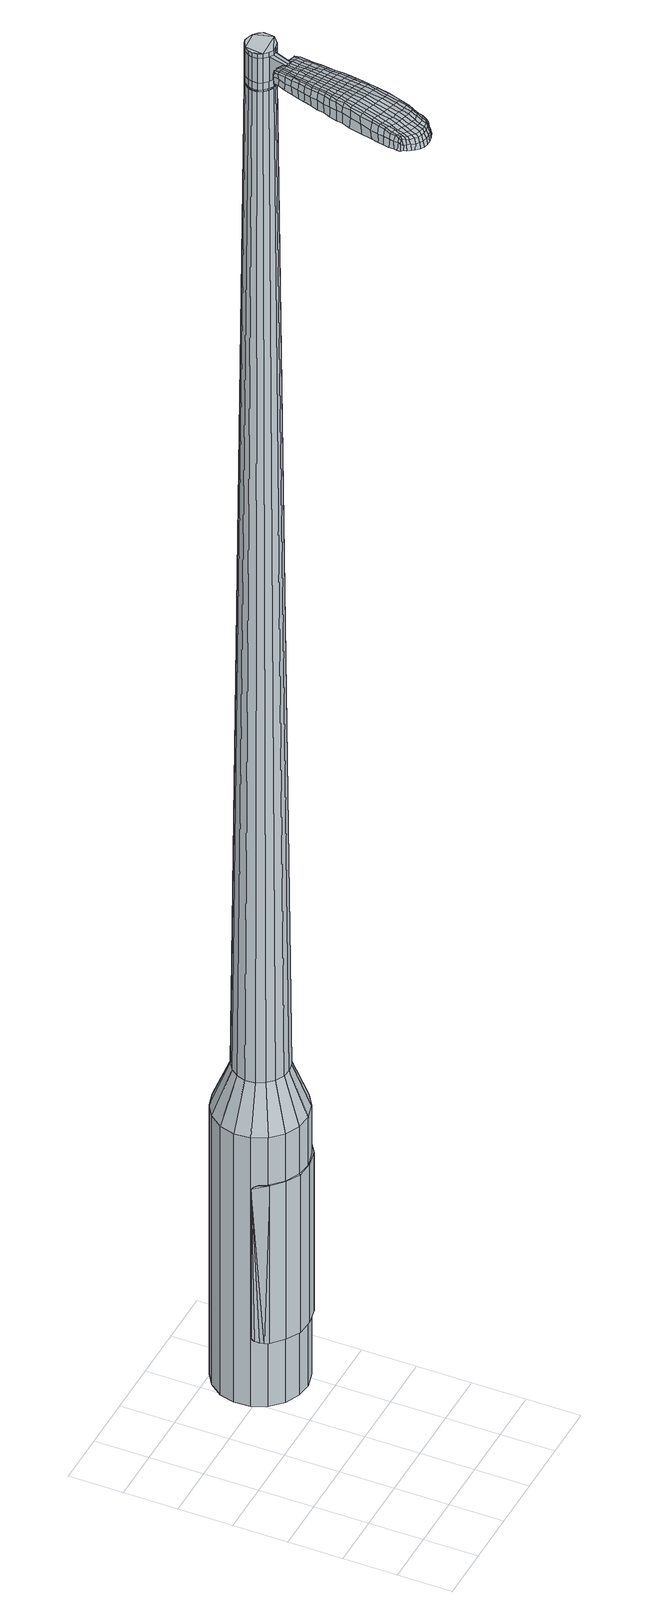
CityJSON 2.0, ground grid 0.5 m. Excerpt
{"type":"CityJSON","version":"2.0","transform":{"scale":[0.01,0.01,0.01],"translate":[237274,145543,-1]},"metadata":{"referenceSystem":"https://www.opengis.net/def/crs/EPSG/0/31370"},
"CityObjects":{
"object1":{"type":"GenericCityObject","attributes":{"cluster":586,"mean_distance_to_centroid":0.291,"new_centroid_x":237275.36,"new_centroid_y":145545.14,"mean_distance_to_camera":16.16,"H1":14.48,"H2":14.77,"Z_final":116.4,"cluster2":-1,"proj_x":237265.31,"proj_y":145542.29,"id_line":14352,"bearing_l":344.12,"distance":10.45,"orientation":"right","G_obj":254.12},"geometry":[{"type":"MultiSurface","lod":"2","boundaries":[[[0,1,2,3]],[[1,4,5,2]],[[4,6,7,5]],[[6,8,9,7]],[[8,10,11,9]],[[10,12,13,11]],[[12,14,15,13]],[[14,16,17,15]],[[16,18,19,17]],[[18,20,21,19]],[[20,22,23,21]],[[22,24,25,23]],[[24,26,27,25]],[[26,28,29,27]],[[28,30,31,29]],[[30,32,33,31]],[[32,34,35,33]],[[34,0,3,35]],[[36,37,38,39]],[[38,40,41,42]],[[41,43,42]],[[42,44,45,46]],[[45,47,46]],[[46,48,49,50]],[[49,51,50]],[[42,46,50,38]],[[50,52,39,38]],[[53,36,39]],[[2,5,7,35]],[[7,9,11,15]],[[11,13,15]],[[15,17,19,23]],[[19,21,23]],[[23,25,27,31]],[[27,29,31]],[[15,23,31,7]],[[31,33,35,7]],[[3,2,35]],[[1,0,54,55]],[[0,34,56,54]],[[34,32,57,56]],[[32,30,58,57]],[[30,28,59,58]],[[28,26,60,59]],[[26,24,61,60]],[[24,22,62,61]],[[22,20,63,62]],[[20,18,64,63]],[[18,16,65,64]],[[16,14,66,65]],[[14,12,67,66]],[[12,10,68,67]],[[10,8,69,68]],[[8,6,70,69]],[[6,4,71,70]],[[4,1,55,71]],[[55,54,72,73]],[[54,56,74,72]],[[56,57,75,74]],[[57,58,76,75]],[[58,59,77,76]],[[59,60,78,77]],[[60,61,79,78]],[[61,62,80,79]],[[62,63,81,80]],[[63,64,82,81]],[[64,65,83,82]],[[65,66,84,83]],[[66,67,85,84]],[[67,68,86,85]],[[68,69,87,86]],[[69,70,88,87]],[[70,71,89,88]],[[71,55,73,89]],[[90,91,92,93]],[[94,95,91,90]],[[96,97,95,94]],[[98,99,97,96]],[[100,101,99,98]],[[102,103,101,100]],[[104,105,103,102]],[[106,107,105,104]],[[81,108,107,106]],[[82,109,108,81]],[[110,111,109,82]],[[112,113,111,110]],[[85,114,113,112]],[[115,116,114,85]],[[117,118,116,115]],[[119,120,118,117]],[[121,122,120,119]],[[93,92,122,121]],[[123,124,125,126]],[[127,123,126,128]],[[129,127,128,130]],[[131,129,130,132]],[[133,131,132,134]],[[135,133,134,136]],[[137,135,136,138]],[[139,137,138,140]],[[141,139,140,142]],[[143,141,142,144]],[[145,143,144,146]],[[147,145,146,148]],[[149,147,148,150]],[[151,149,150,152]],[[153,151,152,154]],[[155,153,154,156]],[[73,72,90,93]],[[72,74,94,90]],[[74,75,96,94]],[[75,76,98,96]],[[76,77,100,98]],[[77,78,102,100]],[[78,79,104,102]],[[79,80,106,104]],[[80,81,106]],[[83,110,82]],[[83,84,112,110]],[[84,85,112]],[[86,115,85]],[[86,87,117,115]],[[87,88,119,117]],[[88,89,121,119]],[[89,73,93,121]],[[157,158,92,91]],[[158,159,122,92]],[[159,160,120,122]],[[160,161,118,120]],[[161,162,116,118]],[[162,114,116]],[[163,113,114]],[[163,164,111,113]],[[164,109,111]],[[165,107,108]],[[165,166,105,107]],[[166,167,103,105]],[[167,168,101,103]],[[168,169,99,101]],[[169,170,97,99]],[[170,171,95,97]],[[171,157,91,95]],[[39,52,155,172]],[[158,157,173,156]],[[53,39,172,124]],[[157,171,125,173]],[[36,53,124,123]],[[171,170,126,125]],[[37,36,123,127]],[[170,169,128,126]],[[38,37,127,129]],[[169,168,130,128]],[[40,38,129,131]],[[168,167,132,130]],[[41,40,131,133]],[[167,166,134,132]],[[43,41,133,135]],[[166,165,136,134]],[[42,43,135,137]],[[165,108,138,136]],[[44,42,137,139]],[[108,109,140,138]],[[45,44,139,141]],[[109,164,142,140]],[[47,45,141,143]],[[164,163,144,142]],[[46,47,143,145]],[[163,114,146,144]],[[48,46,145,147]],[[114,162,148,146]],[[49,48,147,149]],[[162,161,150,148]],[[51,49,149,151]],[[161,160,152,150]],[[50,51,151,153]],[[160,159,154,152]],[[52,50,153,155]],[[159,158,156,154]],[[155,156,174,175]],[[156,173,176,174]],[[173,125,177,176]],[[125,124,178,177]],[[124,172,179,178]],[[172,155,175,179]],[[180,181,182,183]],[[184,180,183,185]],[[180,184,186,187]],[[181,180,187,188]],[[189,190,191,192]],[[193,189,192,194]],[[189,193,195,196]],[[190,189,196,197]],[[198,199,200,201]],[[202,198,201,203]],[[198,202,204,205]],[[199,198,205,206]],[[207,208,209,210]],[[211,207,210,212]],[[207,211,213,214]],[[208,207,214,215]],[[216,217,218,219]],[[220,216,219,221]],[[216,220,222,223]],[[217,216,223,224]],[[225,226,227,228]],[[229,225,228,230]],[[225,229,231,232]],[[226,225,232,233]],[[234,235,236,237]],[[226,234,237,227]],[[234,226,233,238]],[[235,234,238,239]],[[240,241,242,243]],[[235,240,243,236]],[[240,235,239,244]],[[241,240,244,245]],[[246,184,185,247]],[[241,246,247,242]],[[246,241,245,248]],[[184,246,248,186]],[[249,250,251,252]],[[253,249,252,254]],[[249,253,255,256]],[[250,249,256,257]],[[258,259,260,261]],[[250,258,261,251]],[[258,250,257,262]],[[259,258,262,263]],[[264,265,266,267]],[[259,264,267,260]],[[264,259,263,268]],[[265,264,268,269]],[[270,271,272,273]],[[265,270,273,266]],[[270,265,269,274]],[[271,270,274,275]],[[276,181,188,277]],[[271,276,277,272]],[[276,271,275,278]],[[181,276,278,182]],[[279,280,281,282]],[[283,279,282,284]],[[279,283,285,286]],[[280,279,286,287]],[[288,289,290,291]],[[280,288,291,281]],[[288,280,287,292]],[[289,288,292,293]],[[294,295,296,297]],[[289,294,297,290]],[[294,289,293,298]],[[295,294,298,299]],[[300,193,194,301]],[[295,300,301,296]],[[300,295,299,302]],[[193,300,302,195]],[[303,304,305,306]],[[307,303,306,308]],[[303,307,309,310]],[[304,303,310,311]],[[312,313,314,315]],[[304,312,315,305]],[[312,304,311,316]],[[313,312,316,317]],[[318,319,320,321]],[[313,318,321,314]],[[318,313,317,322]],[[319,318,322,323]],[[324,325,326,327]],[[319,324,327,320]],[[324,319,323,328]],[[325,324,328,329]],[[330,190,197,331]],[[325,330,331,326]],[[330,325,329,332]],[[190,330,332,191]],[[333,219,218,334]],[[335,333,334,336]],[[333,335,337,338]],[[219,333,338,221]],[[339,335,336,340]],[[341,339,340,342]],[[339,341,343,344]],[[335,339,344,337]],[[345,341,342,346]],[[347,345,346,348]],[[345,347,349,350]],[[341,345,350,343]],[[351,347,348,352]],[[353,351,352,354]],[[351,353,355,356]],[[347,351,356,349]],[[357,353,354,358]],[[208,357,358,209]],[[357,208,215,359]],[[353,357,359,355]],[[360,361,206,205]],[[362,360,205,204]],[[360,362,363,364]],[[361,360,364,365]],[[366,367,365,364]],[[368,366,364,363]],[[366,368,369,370]],[[367,366,370,371]],[[372,373,371,370]],[[374,372,370,369]],[[372,374,375,376]],[[373,372,376,377]],[[378,379,377,376]],[[380,378,376,375]],[[378,380,213,211]],[[379,378,211,212]],[[381,382,383,384]],[[283,381,384,285]],[[381,283,284,385]],[[382,381,385,386]],[[387,202,203,388]],[[382,387,388,383]],[[387,382,386,389]],[[202,387,389,204]],[[390,391,392,393]],[[229,390,393,231]],[[390,229,230,394]],[[391,390,394,395]],[[396,397,398,399]],[[391,396,399,392]],[[396,391,395,400]],[[397,396,400,401]],[[402,199,206,403]],[[397,402,403,398]],[[402,397,401,404]],[[199,402,404,200]],[[405,406,407,408]],[[187,405,408,188]],[[405,187,186,409]],[[406,405,409,410]],[[411,412,413,414]],[[406,411,414,407]],[[411,406,410,415]],[[412,411,415,416]],[[417,210,209,418]],[[412,417,418,413]],[[417,412,416,419]],[[210,417,419,212]],[[420,421,422,423]],[[192,420,423,194]],[[420,192,191,424]],[[421,420,424,425]],[[426,214,213,427]],[[421,426,427,422]],[[426,421,425,428]],[[214,426,428,215]],[[429,430,431,432]],[[307,429,432,309]],[[429,307,308,433]],[[430,429,433,434]],[[435,220,221,436]],[[430,435,436,431]],[[435,430,434,437]],[[220,435,437,222]],[[438,439,440,441]],[[253,438,441,255]],[[438,253,254,442]],[[439,438,442,443]],[[444,445,446,447]],[[439,444,447,440]],[[444,439,443,448]],[[445,444,448,449]],[[450,217,224,451]],[[445,450,451,446]],[[450,445,449,452]],[[217,450,452,218]],[[453,454,443,442]],[[252,453,442,254]],[[453,252,251,455]],[[454,453,455,456]],[[457,458,449,448]],[[454,457,448,443]],[[457,454,456,459]],[[458,457,459,460]],[[461,334,218,452]],[[458,461,452,449]],[[461,458,460,462]],[[334,461,462,336]],[[463,464,465,466]],[[310,463,466,311]],[[463,310,309,432]],[[464,463,432,431]],[[467,338,337,468]],[[464,467,468,465]],[[467,464,431,436]],[[338,467,436,221]],[[469,470,456,455]],[[261,469,455,251]],[[469,261,260,471]],[[470,469,471,472]],[[473,474,460,459]],[[470,473,459,456]],[[473,470,472,475]],[[474,473,475,476]],[[477,340,336,462]],[[474,477,462,460]],[[477,474,476,478]],[[340,477,478,342]],[[479,480,481,482]],[[316,479,482,317]],[[479,316,311,466]],[[480,479,466,465]],[[483,344,343,484]],[[480,483,484,481]],[[483,480,465,468]],[[344,483,468,337]],[[485,486,472,471]],[[267,485,471,260]],[[485,267,266,487]],[[486,485,487,488]],[[489,490,476,475]],[[486,489,475,472]],[[489,486,488,491]],[[490,489,491,492]],[[493,346,342,478]],[[490,493,478,476]],[[493,490,492,494]],[[346,493,494,348]],[[495,496,497,498]],[[322,495,498,323]],[[495,322,317,482]],[[496,495,482,481]],[[499,350,349,500]],[[496,499,500,497]],[[499,496,481,484]],[[350,499,484,343]],[[501,502,488,487]],[[273,501,487,266]],[[501,273,272,503]],[[502,501,503,504]],[[505,506,492,491]],[[502,505,491,488]],[[505,502,504,507]],[[506,505,507,508]],[[509,352,348,494]],[[506,509,494,492]],[[509,506,508,510]],[[352,509,510,354]],[[511,512,513,514]],[[328,511,514,329]],[[511,328,323,498]],[[512,511,498,497]],[[515,356,355,516]],[[512,515,516,513]],[[515,512,497,500]],[[356,515,500,349]],[[517,518,504,503]],[[277,517,503,272]],[[517,277,188,408]],[[518,517,408,407]],[[519,520,508,507]],[[518,519,507,504]],[[519,518,407,414]],[[520,519,414,413]],[[521,358,354,510]],[[520,521,510,508]],[[521,520,413,418]],[[358,521,418,209]],[[522,523,425,424]],[[332,522,424,191]],[[522,332,329,514]],[[523,522,514,513]],[[524,359,215,428]],[[523,524,428,425]],[[524,523,513,516]],[[359,524,516,355]],[[525,526,386,385]],[[282,525,385,284]],[[525,282,281,527]],[[526,525,527,528]],[[529,362,204,389]],[[526,529,389,386]],[[529,526,528,530]],[[362,529,530,363]],[[531,532,533,534]],[[232,531,534,233]],[[531,232,231,393]],[[532,531,393,392]],[[535,536,537,538]],[[532,535,538,533]],[[535,532,392,399]],[[536,535,399,398]],[[539,361,365,540]],[[536,539,540,537]],[[539,536,398,403]],[[361,539,403,206]],[[541,542,528,527]],[[291,541,527,281]],[[541,291,290,543]],[[542,541,543,544]],[[545,368,363,530]],[[542,545,530,528]],[[545,542,544,546]],[[368,545,546,369]],[[547,548,549,550]],[[238,547,550,239]],[[547,238,233,534]],[[548,547,534,533]],[[551,552,553,554]],[[548,551,554,549]],[[551,548,533,538]],[[552,551,538,537]],[[555,367,371,556]],[[552,555,556,553]],[[555,552,537,540]],[[367,555,540,365]],[[557,558,544,543]],[[297,557,543,290]],[[557,297,296,559]],[[558,557,559,560]],[[561,374,369,546]],[[558,561,546,544]],[[561,558,560,562]],[[374,561,562,375]],[[563,564,565,566]],[[244,563,566,245]],[[563,244,239,550]],[[564,563,550,549]],[[567,568,569,570]],[[564,567,570,565]],[[567,564,549,554]],[[568,567,554,553]],[[571,373,377,572]],[[568,571,572,569]],[[571,568,553,556]],[[373,571,556,371]],[[573,574,560,559]],[[301,573,559,296]],[[573,301,194,423]],[[574,573,423,422]],[[575,380,375,562]],[[574,575,562,560]],[[575,574,422,427]],[[380,575,427,213]],[[576,577,410,409]],[[248,576,409,186]],[[576,248,245,566]],[[577,576,566,565]],[[578,579,416,415]],[[577,578,415,410]],[[578,577,565,570]],[[579,578,570,569]],[[580,379,212,419]],[[579,580,419,416]],[[580,579,569,572]],[[379,580,572,377]],[[581,582,583,584]],[[584,583,585,586]],[[587,585,583,588]],[[588,583,582,589]],[[590,591,592,593]],[[593,592,594,595]],[[596,594,592,597]],[[597,592,591,598]],[[599,600,601,602]],[[602,601,603,604]],[[605,603,601,606]],[[606,601,600,607]],[[608,609,610,611]],[[611,610,612,613]],[[614,612,610,615]],[[615,610,609,616]],[[617,618,619,620]],[[620,619,621,622]],[[623,621,619,624]],[[624,619,618,625]],[[626,627,628,629]],[[629,628,630,631]],[[632,630,628,633]],[[633,628,627,634]],[[635,636,637,638]],[[638,637,627,626]],[[634,627,637,639]],[[639,637,636,640]],[[641,642,643,644]],[[644,643,636,635]],[[640,636,643,645]],[[645,643,642,646]],[[586,585,647,648]],[[648,647,642,641]],[[646,642,647,649]],[[649,647,585,587]],[[650,651,652,653]],[[653,652,654,655]],[[656,654,652,657]],[[657,652,651,658]],[[659,660,661,662]],[[662,661,651,650]],[[658,651,661,663]],[[663,661,660,664]],[[665,666,667,668]],[[668,667,660,659]],[[664,660,667,669]],[[669,667,666,670]],[[671,672,673,674]],[[674,673,666,665]],[[670,666,673,675]],[[675,673,672,676]],[[589,582,677,678]],[[678,677,672,671]],[[676,672,677,679]],[[679,677,582,581]],[[680,681,682,683]],[[683,682,684,685]],[[686,684,682,687]],[[687,682,681,688]],[[689,690,691,692]],[[692,691,681,680]],[[688,681,691,693]],[[693,691,690,694]],[[695,696,697,698]],[[698,697,690,689]],[[694,690,697,699]],[[699,697,696,700]],[[595,594,701,702]],[[702,701,696,695]],[[700,696,701,703]],[[703,701,594,596]],[[704,705,706,707]],[[707,706,708,709]],[[710,708,706,711]],[[711,706,705,712]],[[713,714,715,716]],[[716,715,705,704]],[[712,705,715,717]],[[717,715,714,718]],[[719,720,721,722]],[[722,721,714,713]],[[718,714,721,723]],[[723,721,720,724]],[[725,726,727,728]],[[728,727,720,719]],[[724,720,727,729]],[[729,727,726,730]],[[598,591,731,732]],[[732,731,726,725]],[[730,726,731,733]],[[733,731,591,590]],[[617,620,734,735]],[[735,734,736,737]],[[738,736,734,739]],[[739,734,620,622]],[[737,736,740,741]],[[741,740,742,743]],[[744,742,740,745]],[[745,740,736,738]],[[743,742,746,747]],[[747,746,748,749]],[[750,748,746,751]],[[751,746,742,744]],[[749,748,752,753]],[[753,752,754,755]],[[756,754,752,757]],[[757,752,748,750]],[[755,754,758,759]],[[759,758,609,608]],[[616,609,758,760]],[[760,758,754,756]],[[607,761,762,606]],[[606,762,763,605]],[[764,763,762,765]],[[765,762,761,766]],[[766,767,768,765]],[[765,768,769,764]],[[770,769,768,771]],[[771,768,767,772]],[[772,773,774,771]],[[771,774,775,770]],[[776,775,774,777]],[[777,774,773,778]],[[778,779,780,777]],[[777,780,781,776]],[[614,781,780,612]],[[612,780,779,613]],[[782,783,784,785]],[[785,784,684,686]],[[685,684,784,786]],[[786,784,783,787]],[[604,603,788,789]],[[789,788,783,782]],[[787,783,788,790]],[[790,788,603,605]],[[791,792,793,794]],[[794,793,630,632]],[[631,630,793,795]],[[795,793,792,796]],[[797,798,799,800]],[[800,799,792,791]],[[796,792,799,801]],[[801,799,798,802]],[[607,600,803,804]],[[804,803,798,797]],[[802,798,803,805]],[[805,803,600,599]],[[806,807,808,809]],[[809,808,588,589]],[[587,588,808,810]],[[810,808,807,811]],[[812,813,814,815]],[[815,814,807,806]],[[811,807,814,816]],[[816,814,813,817]],[[608,611,818,819]],[[819,818,813,812]],[[817,813,818,820]],[[820,818,611,613]],[[821,822,823,824]],[[824,823,593,595]],[[590,593,823,825]],[[825,823,822,826]],[[614,615,827,828]],[[828,827,822,821]],[[826,822,827,829]],[[829,827,615,616]],[[830,831,832,833]],[[833,832,708,710]],[[709,708,832,834]],[[834,832,831,835]],[[622,621,836,837]],[[837,836,831,830]],[[835,831,836,838]],[[838,836,621,623]],[[839,840,841,842]],[[842,841,654,656]],[[655,654,841,843]],[[843,841,840,844]],[[845,846,847,848]],[[848,847,840,839]],[[844,840,847,849]],[[849,847,846,850]],[[625,618,851,852]],[[852,851,846,845]],[[850,846,851,853]],[[853,851,618,617]],[[844,854,855,843]],[[843,855,653,655]],[[650,653,855,856]],[[856,855,854,857]],[[850,858,859,849]],[[849,859,854,844]],[[857,854,859,860]],[[860,859,858,861]],[[617,735,862,853]],[[853,862,858,850]],[[861,858,862,863]],[[863,862,735,737]],[[864,865,866,867]],[[867,866,711,712]],[[710,711,866,833]],[[833,866,865,830]],[[738,739,868,869]],[[869,868,865,864]],[[830,865,868,837]],[[837,868,739,622]],[[857,870,871,856]],[[856,871,662,650]],[[659,662,871,872]],[[872,871,870,873]],[[861,874,875,860]],[[860,875,870,857]],[[873,870,875,876]],[[876,875,874,877]],[[737,741,878,863]],[[863,878,874,861]],[[877,874,878,879]],[[879,878,741,743]],[[880,881,882,883]],[[883,882,717,718]],[[712,717,882,867]],[[867,882,881,864]],[[744,745,884,885]],[[885,884,881,880]],[[864,881,884,869]],[[869,884,745,738]],[[873,886,887,872]],[[872,887,668,659]],[[665,668,887,888]],[[888,887,886,889]],[[877,890,891,876]],[[876,891,886,873]],[[889,886,891,892]],[[892,891,890,893]],[[743,747,894,879]],[[879,894,890,877]],[[893,890,894,895]],[[895,894,747,749]],[[896,897,898,899]],[[899,898,723,724]],[[718,723,898,883]],[[883,898,897,880]],[[750,751,900,901]],[[901,900,897,896]],[[880,897,900,885]],[[885,900,751,744]],[[889,902,903,888]],[[888,903,674,665]],[[671,674,903,904]],[[904,903,902,905]],[[893,906,907,892]],[[892,907,902,889]],[[905,902,907,908]],[[908,907,906,909]],[[749,753,910,895]],[[895,910,906,893]],[[909,906,910,911]],[[911,910,753,755]],[[912,913,914,915]],[[915,914,729,730]],[[724,729,914,899]],[[899,914,913,896]],[[756,757,916,917]],[[917,916,913,912]],[[896,913,916,901]],[[901,916,757,750]],[[905,918,919,904]],[[904,919,678,671]],[[589,678,919,809]],[[809,919,918,806]],[[909,920,921,908]],[[908,921,918,905]],[[806,918,921,815]],[[815,921,920,812]],[[755,759,922,911]],[[911,922,920,909]],[[812,920,922,819]],[[819,922,759,608]],[[826,923,924,825]],[[825,924,733,590]],[[730,733,924,915]],[[915,924,923,912]],[[616,760,925,829]],[[829,925,923,826]],[[912,923,925,917]],[[917,925,760,756]],[[787,926,927,786]],[[786,927,683,685]],[[680,683,927,928]],[[928,927,926,929]],[[605,763,930,790]],[[790,930,926,787]],[[929,926,930,931]],[[931,930,763,764]],[[932,933,934,935]],[[935,934,633,634]],[[632,633,934,794]],[[794,934,933,791]],[[936,937,938,939]],[[939,938,933,932]],[[791,933,938,800]],[[800,938,937,797]],[[766,761,940,941]],[[941,940,937,936]],[[797,937,940,804]],[[804,940,761,607]],[[929,942,943,928]],[[928,943,692,680]],[[689,692,943,944]],[[944,943,942,945]],[[764,769,946,931]],[[931,946,942,929]],[[945,942,946,947]],[[947,946,769,770]],[[948,949,950,951]],[[951,950,639,640]],[[634,639,950,935]],[[935,950,949,932]],[[952,953,954,955]],[[955,954,949,948]],[[932,949,954,939]],[[939,954,953,936]],[[772,767,956,957]],[[957,956,953,952]],[[936,953,956,941]],[[941,956,767,766]],[[945,958,959,944]],[[944,959,698,689]],[[695,698,959,960]],[[960,959,958,961]],[[770,775,962,947]],[[947,962,958,945]],[[961,958,962,963]],[[963,962,775,776]],[[964,965,966,967]],[[967,966,645,646]],[[640,645,966,951]],[[951,966,965,948]],[[968,969,970,971]],[[971,970,965,964]],[[948,965,970,955]],[[955,970,969,952]],[[778,773,972,973]],[[973,972,969,968]],[[952,969,972,957]],[[957,972,773,772]],[[961,974,975,960]],[[960,975,702,695]],[[595,702,975,824]],[[824,975,974,821]],[[776,781,976,963]],[[963,976,974,961]],[[821,974,976,828]],[[828,976,781,614]],[[811,977,978,810]],[[810,978,649,587]],[[646,649,978,967]],[[967,978,977,964]],[[817,979,980,816]],[[816,980,977,811]],[[964,977,980,971]],[[971,980,979,968]],[[613,779,981,820]],[[820,981,979,817]],[[968,979,981,973]],[[973,981,779,778]],[[581,584,183,182]],[[584,586,185,183]],[[596,597,196,195]],[[597,598,197,196]],[[599,602,201,200]],[[602,604,203,201]],[[623,624,223,222]],[[624,625,224,223]],[[626,629,228,227]],[[629,631,230,228]],[[635,638,237,236]],[[638,626,227,237]],[[641,644,243,242]],[[644,635,236,243]],[[586,648,247,185]],[[648,641,242,247]],[[656,657,256,255]],[[657,658,257,256]],[[658,663,262,257]],[[663,664,263,262]],[[664,669,268,263]],[[669,670,269,268]],[[670,675,274,269]],[[675,676,275,274]],[[676,679,278,275]],[[679,581,182,278]],[[686,687,286,285]],[[687,688,287,286]],[[688,693,292,287]],[[693,694,293,292]],[[694,699,298,293]],[[699,700,299,298]],[[700,703,302,299]],[[703,596,195,302]],[[704,707,306,305]],[[707,709,308,306]],[[713,716,315,314]],[[716,704,305,315]],[[719,722,321,320]],[[722,713,314,321]],[[725,728,327,326]],[[728,719,320,327]],[[598,732,331,197]],[[732,725,326,331]],[[782,785,384,383]],[[785,686,285,384]],[[604,789,388,203]],[[789,782,383,388]],[[631,795,394,230]],[[795,796,395,394]],[[796,801,400,395]],[[801,802,401,400]],[[802,805,404,401]],[[805,599,200,404]],[[709,834,433,308]],[[834,835,434,433]],[[835,838,437,434]],[[838,623,222,437]],[[839,842,441,440]],[[842,656,255,441]],[[845,848,447,446]],[[848,839,440,447]],[[625,852,451,224]],[[852,845,446,451]],[[982,983,984,985]],[[986,987,985,984]],[[988,989,990,991]],[[992,993,994,995]],[[983,996,997,984]],[[998,986,984,997]],[[999,988,991,1000]],[[1001,1002,993,992]],[[996,1003,1004,997]],[[1004,1005,998,997]],[[1006,999,1000,1007]],[[1008,1002,1001,1009]],[[1003,1010,1011,1004]],[[1011,1012,1005,1004]],[[1013,1006,1007,1014]],[[1015,1008,1009,1016]],[[1017,1018,1019,1020]],[[1021,1022,1018,1017]],[[1021,1023,1024,1022]],[[1023,1025,1026,1024]],[[1027,1028,1029,1030]],[[1031,1032,1028,1027]],[[1033,1034,1032,1031]],[[1035,1036,1034,1033]],[[1030,1019,1018,1027]],[[1027,1018,1022,1031]],[[1022,1024,1033,1031]],[[1024,1026,1035,1033]],[[991,990,987,986]],[[1000,991,986,998]],[[1005,1007,1000,998]],[[1012,1014,1007,1005]],[[992,995,989,988]],[[1001,992,988,999]],[[1009,1001,999,1006]],[[1016,1009,1006,1013]],[[993,1017,1020,994]],[[1002,1021,1017,993]],[[1023,1021,1002,1008]],[[1025,1023,1008,1015]],[[1037,1038,1039,1040]],[[1039,1041,1042,1043]],[[1039,1043,1044,1045]],[[1039,1045,1040]],[[1046,1037,1040,1047]],[[1048,1047,1040,1049]],[[1050,1049,1040]],[[1051,1039,1038,1052]],[[1053,1051,1052,1054]],[[1055,1053,1054,1056]],[[1057,1055,1056,1058]],[[1059,1057,1058,1060]],[[1060,1061,1062,1063]],[[1060,1063,1064,1065]],[[1060,1065,1066,1067]],[[1066,1068,1069,1070]],[[1066,1070,1071,1072]],[[1066,1072,1067]],[[1060,1067,1059]],[[1073,1074,1038,1037]],[[1075,1076,1041,1039]],[[1077,1078,1050,1040]],[[1074,1079,1052,1038]],[[1080,1075,1039,1051]],[[1079,1081,1054,1052]],[[1082,1080,1051,1053]],[[1081,1083,1056,1054]],[[1084,1082,1053,1055]],[[1083,1085,1058,1056]],[[1086,1084,1055,1057]],[[1085,1087,1060,1058]],[[1088,1086,1057,1059]],[[1087,1089,1061,1060]],[[1090,1091,1068,1066]],[[1092,1088,1059,1067]],[[1062,1061,1089,1093]],[[1063,1062,1093,1094]],[[1064,1063,1094,1095]],[[1065,1064,1095,1096]],[[1066,1065,1096,1090]],[[1097,1073,1037,1046]],[[1098,1097,1046,1047]],[[1099,1098,1047,1048]],[[1100,1099,1048,1049]],[[1078,1100,1049,1050]],[[1042,1041,1076,1101]],[[1069,1068,1091,1102]],[[1043,1042,1101,1103]],[[1044,1043,1103,1104]],[[1045,1044,1104,1105]],[[1040,1045,1105,1077]],[[1070,1069,1102,1106]],[[1071,1070,1106,1107]],[[1072,1071,1107,1108]],[[1067,1072,1108,1092]]]}]}
},
"vertices":[
[126,172,384],[113,178,384],[113,178,96],[126,172,96],[102,189,384],[102,189,96],[96,202,384],[96,202,96],[95,217,384],[95,217,96],[99,231,384],[99,231,96],[108,243,384],[108,243,96],[120,251,384],[120,251,96],[134,255,384],[134,255,96],[149,253,384],[149,253,96],[162,247,384],[162,247,96],[172,236,384],[172,236,96],[178,223,384],[178,223,96],[180,208,384],[180,208,96],[176,194,384],[176,194,96],[167,182,384],[167,182,96],[155,174,384],[155,174,96],[140,170,384],[140,170,96],[143,200,1524],[147,203,1524],[150,206,1524],[134,199,1524],[151,211,1524],[151,216,1524],[145,223,1524],[149,220,1524],[141,225,1524],[136,226,1524],[128,222,1524],[132,225,1524],[125,218,1524],[124,214,1524],[126,205,1524],[124,209,1524],[130,201,1524],[138,199,1524],[131,188,429],[123,192,429],[139,187,429],[148,189,429],[155,194,429],[160,201,429],[162,210,429],[162,219,429],[158,226,429],[152,233,429],[144,237,429],[136,237,429],[127,235,429],[120,230,429],[115,223,429],[112,215,429],[113,206,429],[117,198,429],[134,199,1483],[130,201,1483],[138,199,1483],[143,200,1483],[147,203,1483],[150,206,1483],[151,211,1483],[151,216,1483],[149,220,1483],[145,223,1483],[141,225,1483],[136,226,1483],[132,225,1483],[128,222,1483],[125,218,1483],[124,214,1483],[124,209,1483],[126,205,1483],[134,200,1483],[134,200,1485],[130,202,1485],[130,202,1483],[138,200,1483],[138,200,1485],[143,201,1483],[143,201,1485],[146,203,1483],[146,203,1485],[149,207,1483],[149,207,1485],[150,211,1483],[150,211,1485],[150,216,1483],[150,216,1485],[148,220,1483],[148,220,1485],[145,223,1485],[141,225,1485],[137,225,1483],[137,225,1485],[132,224,1483],[132,224,1485],[128,222,1485],[126,218,1483],[126,218,1485],[125,214,1483],[125,214,1485],[125,209,1483],[125,209,1485],[127,205,1483],[127,205,1485],[143,200,1519],[138,199,1519],[138,199,1493],[143,200,1493],[147,203,1519],[147,203,1493],[150,206,1519],[150,206,1493],[151,211,1519],[151,211,1493],[151,216,1519],[151,216,1493],[149,220,1519],[149,220,1493],[145,223,1519],[145,223,1493],[141,225,1519],[141,225,1493],[136,226,1519],[136,226,1493],[132,225,1519],[132,225,1493],[128,222,1519],[128,222,1493],[125,218,1519],[125,218,1493],[124,214,1519],[124,214,1493],[124,209,1519],[124,209,1493],[126,205,1519],[126,205,1493],[130,201,1519],[130,201,1493],[134,199,1485],[130,201,1485],[126,205,1485],[124,209,1485],[124,214,1485],[125,218,1485],[132,225,1485],[136,226,1485],[149,220,1485],[151,216,1485],[151,211,1485],[150,206,1485],[147,203,1485],[143,200,1485],[138,199,1485],[134,199,1519],[134,199,1493],[126,182,1513],[126,182,1518],[129,181,1513],[132,181,1513],[132,181,1518],[129,181,1518],[90,116,1519],[92,122,1518],[90,121,1509],[88,115,1510],[87,107,1519],[85,107,1510],[89,108,1526],[91,116,1525],[94,123,1525],[127,105,1519],[128,112,1518],[127,113,1525],[125,106,1525],[124,96,1519],[123,98,1526],[126,95,1510],[128,103,1510],[129,110,1509],[90,39,1519],[86,40,1519],[86,39,1513],[89,38,1513],[94,39,1519],[94,38,1513],[94,41,1524],[90,41,1524],[87,42,1524],[110,110,1530],[112,117,1529],[109,118,1529],[107,111,1530],[107,101,1531],[104,102,1531],[111,101,1530],[113,109,1530],[115,116,1529],[132,188,1512],[129,189,1512],[129,188,1517],[131,187,1517],[135,187,1512],[134,186,1517],[135,186,1506],[132,187,1506],[129,188,1506],[75,58,1519],[75,62,1519],[74,61,1512],[73,58,1512],[75,56,1518],[73,55,1512],[76,56,1522],[76,58,1523],[77,61,1524],[76,66,1519],[77,72,1519],[75,71,1512],[74,66,1512],[77,66,1524],[79,72,1525],[78,78,1519],[80,85,1519],[79,84,1511],[77,77,1511],[80,78,1526],[82,85,1526],[84,96,1519],[82,95,1510],[85,97,1526],[114,185,1513],[111,178,1513],[113,179,1518],[115,186,1517],[116,191,1512],[116,189,1516],[115,190,1506],[113,185,1507],[110,178,1507],[109,171,1514],[106,164,1515],[108,164,1520],[110,171,1519],[107,170,1507],[105,163,1507],[104,157,1515],[101,150,1516],[103,150,1522],[105,157,1521],[102,156,1508],[100,149,1508],[99,143,1517],[96,136,1517],[98,136,1524],[101,143,1523],[97,142,1508],[95,135,1509],[94,129,1518],[96,130,1524],[92,128,1509],[109,48,1519],[110,51,1519],[109,51,1524],[108,48,1523],[108,46,1518],[107,46,1522],[109,44,1512],[110,46,1512],[111,49,1512],[112,55,1519],[114,61,1519],[113,62,1525],[111,56,1524],[113,54,1512],[115,59,1512],[116,66,1519],[118,74,1519],[117,75,1526],[115,67,1526],[117,65,1511],[119,72,1511],[121,85,1519],[120,86,1526],[122,83,1510],[143,177,1513],[141,169,1513],[142,168,1507],[144,176,1507],[144,182,1512],[145,181,1506],[143,182,1516],[142,178,1517],[140,171,1518],[140,162,1514],[138,155,1515],[139,153,1507],[141,161,1507],[139,163,1519],[137,156,1520],[136,148,1515],[135,140,1516],[136,139,1508],[137,146,1508],[135,149,1521],[134,141,1522],[133,133,1517],[132,126,1517],[133,124,1509],[134,131,1508],[132,134,1523],[130,127,1524],[130,119,1518],[131,117,1509],[129,120,1524],[130,182,1519],[127,182,1519],[128,174,1520],[125,175,1520],[131,174,1520],[133,181,1519],[126,167,1522],[123,168,1522],[124,160,1523],[121,161,1523],[127,159,1523],[129,166,1521],[122,153,1524],[119,154,1524],[120,146,1525],[117,147,1525],[123,145,1525],[125,152,1524],[118,139,1526],[115,140,1526],[116,132,1527],[113,132,1527],[119,131,1527],[121,138,1526],[114,124,1528],[111,125,1528],[117,124,1528],[91,43,1527],[87,44,1527],[95,43,1526],[96,48,1527],[92,48,1528],[89,49,1528],[94,54,1529],[90,55,1529],[98,53,1528],[100,60,1530],[96,61,1530],[92,62,1530],[98,68,1531],[94,69,1531],[102,67,1530],[104,76,1531],[100,77,1531],[97,78,1531],[104,89,1531],[100,90,1531],[108,88,1531],[106,44,1518],[103,42,1519],[104,41,1513],[107,43,1513],[106,45,1523],[103,44,1523],[99,40,1519],[99,39,1513],[99,42,1524],[75,53,1518],[76,51,1518],[77,52,1523],[76,55,1523],[74,53,1513],[75,50,1513],[78,48,1519],[80,44,1519],[81,46,1524],[78,49,1523],[77,47,1513],[79,44,1513],[83,42,1519],[83,43,1524],[82,41,1513],[93,116,1528],[95,115,1528],[97,122,1528],[95,123,1527],[90,108,1528],[92,107,1529],[97,114,1529],[100,113,1530],[103,120,1529],[100,121,1528],[95,106,1529],[98,105,1530],[103,112,1530],[106,119,1529],[101,103,1531],[124,107,1528],[122,107,1529],[119,99,1529],[122,98,1528],[126,114,1527],[123,114,1528],[118,108,1529],[116,100,1530],[120,115,1528],[143,185,1512],[141,185,1512],[141,184,1517],[142,184,1517],[144,184,1506],[142,184,1506],[138,186,1512],[137,185,1517],[138,185,1506],[118,192,1512],[119,192,1512],[118,191,1506],[117,191,1506],[118,191,1517],[119,190,1517],[121,191,1512],[124,190,1512],[123,189,1506],[121,190,1506],[122,190,1517],[124,189,1517],[127,189,1512],[126,189,1506],[126,188,1517],[116,186,1519],[118,185,1519],[114,178,1520],[116,178,1520],[120,184,1519],[122,184,1519],[118,177,1520],[120,177,1520],[125,183,1519],[123,176,1520],[141,178,1519],[139,179,1519],[137,172,1520],[139,171,1520],[136,180,1519],[134,173,1520],[112,171,1521],[113,171,1521],[109,164,1522],[111,164,1522],[115,170,1521],[118,170,1521],[113,163,1522],[116,162,1523],[121,169,1522],[118,162,1523],[137,164,1521],[136,164,1521],[134,157,1522],[136,157,1522],[132,165,1521],[130,158,1522],[107,157,1523],[109,157,1523],[104,150,1524],[106,150,1524],[111,156,1523],[114,155,1524],[109,149,1525],[111,148,1525],[116,155,1524],[114,147,1525],[134,149,1523],[132,150,1523],[130,143,1524],[132,142,1524],[129,151,1524],[127,144,1525],[102,143,1525],[104,143,1525],[100,136,1526],[102,136,1526],[106,142,1526],[109,141,1526],[104,135,1527],[107,134,1527],[112,140,1526],[110,133,1527],[131,135,1525],[129,136,1525],[127,128,1526],[129,128,1526],[125,137,1526],[123,129,1527],[97,129,1527],[99,129,1527],[102,128,1527],[105,127,1528],[108,126,1528],[127,121,1527],[125,121,1527],[121,122,1528],[106,47,1525],[104,46,1525],[108,51,1526],[105,50,1526],[100,44,1526],[101,48,1527],[77,57,1525],[78,54,1525],[78,58,1526],[77,60,1525],[79,51,1525],[81,49,1526],[82,53,1527],[80,55,1526],[84,46,1526],[85,51,1527],[109,56,1526],[107,55,1527],[111,61,1527],[109,61,1528],[103,54,1528],[105,60,1529],[78,65,1526],[80,63,1527],[81,69,1528],[80,71,1527],[81,61,1527],[84,59,1528],[86,65,1529],[83,67,1528],[87,57,1528],[89,63,1530],[113,67,1528],[111,67,1529],[116,75,1528],[113,75,1529],[107,67,1529],[109,75,1530],[81,77,1528],[83,76,1528],[85,84,1529],[83,85,1528],[85,74,1529],[88,72,1530],[90,81,1530],[87,82,1530],[91,70,1530],[93,79,1531],[119,87,1529],[116,87,1529],[112,87,1530],[87,96,1528],[88,95,1529],[91,94,1530],[94,93,1530],[97,91,1531],[92,121,1509],[94,122,1518],[91,115,1518],[90,114,1509],[89,107,1519],[87,106,1510],[91,107,1525],[93,115,1525],[95,122,1525],[125,113,1525],[126,112,1518],[125,105,1518],[123,107,1525],[123,97,1519],[121,98,1525],[124,95,1510],[126,104,1509],[127,110,1509],[87,41,1513],[87,42,1519],[90,41,1519],[90,40,1513],[94,41,1519],[94,40,1513],[94,43,1524],[90,43,1524],[87,44,1524],[109,118,1528],[112,117,1528],[110,110,1529],[107,111,1529],[107,101,1529],[104,102,1529],[111,100,1529],[113,109,1529],[115,116,1528],[128,186,1516],[129,187,1512],[131,186,1512],[131,185,1516],[134,185,1512],[134,184,1516],[134,184,1506],[131,185,1506],[128,186,1506],[76,61,1512],[77,61,1519],[77,58,1518],[75,58,1512],[77,56,1518],[75,56,1512],[78,56,1522],[78,58,1523],[78,61,1523],[77,71,1512],[79,71,1519],[78,66,1519],[76,65,1512],[79,66,1524],[80,72,1525],[81,84,1511],[82,85,1519],[80,77,1519],[79,76,1511],[82,77,1525],[84,85,1526],[86,96,1519],[84,95,1510],[87,96,1526],[114,178,1518],[113,177,1513],[116,185,1513],[117,185,1517],[118,189,1512],[118,188,1515],[116,189,1506],[114,184,1506],[112,177,1507],[110,164,1520],[108,163,1514],[111,170,1514],[112,171,1519],[109,170,1507],[107,163,1507],[105,150,1522],[103,149,1516],[106,156,1515],[107,157,1521],[104,156,1508],[101,148,1508],[100,136,1523],[98,135,1517],[101,142,1516],[102,143,1522],[99,141,1508],[97,135,1508],[96,128,1517],[98,129,1524],[94,128,1509],[107,52,1523],[108,52,1519],[107,49,1518],[106,49,1523],[106,47,1518],[105,48,1522],[107,46,1512],[108,47,1512],[109,50,1512],[111,62,1525],[112,61,1519],[110,56,1519],[109,57,1524],[111,55,1512],[113,60,1512],[115,76,1526],[116,74,1519],[114,67,1519],[113,68,1525],[115,65,1511],[117,73,1511],[119,86,1519],[118,87,1526],[121,84,1510],[140,169,1507],[139,170,1513],[141,177,1513],[142,176,1506],[142,182,1512],[142,181,1506],[141,182,1515],[140,178,1517],[138,171,1518],[137,154,1507],[136,155,1514],[138,162,1514],[139,161,1507],[137,163,1519],[135,156,1520],[134,139,1508],[133,141,1516],[134,148,1515],[135,146,1508],[133,149,1521],[132,142,1522],[131,125,1508],[130,126,1517],[131,133,1516],[132,132,1508],[130,135,1522],[128,127,1523],[128,119,1517],[129,117,1509],[127,120,1524],[130,181,1518],[127,181,1518],[128,174,1519],[125,175,1519],[130,173,1519],[132,180,1518],[126,167,1520],[123,167,1520],[124,160,1521],[121,160,1521],[127,159,1521],[128,166,1520],[122,152,1523],[119,153,1523],[120,145,1524],[117,146,1524],[123,144,1524],[125,152,1523],[118,138,1525],[115,139,1525],[116,131,1526],[113,132,1526],[119,130,1526],[121,137,1525],[114,124,1527],[111,125,1527],[117,123,1527],[88,46,1526],[91,45,1526],[95,45,1525],[96,48,1526],[92,49,1526],[89,50,1526],[91,56,1528],[94,55,1528],[98,54,1527],[100,61,1528],[96,61,1529],[93,62,1529],[95,69,1530],[98,68,1530],[102,68,1529],[104,76,1530],[100,77,1530],[97,78,1530],[101,90,1530],[104,89,1530],[107,88,1530],[103,43,1513],[103,44,1518],[105,46,1518],[106,44,1512],[105,47,1523],[102,46,1523],[98,42,1519],[99,41,1513],[98,44,1523],[79,53,1523],[78,52,1518],[77,54,1518],[78,55,1523],[76,54,1512],[77,51,1512],[82,47,1523],[81,46,1519],[79,49,1519],[80,50,1523],[79,48,1513],[81,45,1513],[84,44,1519],[84,45,1524],[84,43,1513],[97,121,1527],[95,115,1527],[94,115,1527],[96,122,1526],[92,107,1527],[93,106,1528],[103,120,1528],[101,113,1528],[98,114,1528],[100,121,1527],[95,105,1528],[98,104,1529],[104,112,1529],[106,119,1528],[101,103,1529],[119,99,1528],[121,107,1527],[123,107,1527],[120,99,1527],[124,114,1526],[123,114,1527],[117,108,1528],[115,100,1528],[119,115,1527],[140,182,1516],[141,183,1512],[142,183,1512],[141,182,1516],[142,182,1506],[141,182,1506],[137,184,1512],[137,183,1516],[138,183,1506],[118,189,1506],[119,189,1512],[118,190,1512],[117,189,1506],[118,189,1516],[119,188,1516],[123,187,1506],[123,188,1512],[121,189,1512],[120,188,1506],[121,188,1516],[123,187,1516],[126,187,1512],[125,187,1506],[126,186,1516],[118,184,1518],[117,184,1518],[115,178,1519],[116,177,1519],[122,183,1518],[120,184,1518],[118,177,1519],[120,176,1519],[125,182,1518],[123,175,1519],[137,171,1519],[139,178,1518],[140,178,1518],[138,171,1519],[136,179,1518],[134,172,1519],[113,170,1520],[113,171,1520],[110,164,1521],[111,163,1521],[118,169,1520],[115,170,1520],[113,163,1521],[116,162,1521],[121,168,1520],[118,161,1521],[133,157,1521],[135,164,1520],[136,164,1520],[134,156,1521],[132,165,1520],[130,158,1521],[109,156,1522],[108,156,1522],[105,149,1523],[106,149,1523],[114,155,1522],[111,155,1522],[109,148,1523],[111,148,1524],[116,154,1523],[114,147,1524],[130,142,1523],[132,150,1522],[133,149,1522],[131,142,1523],[128,150,1522],[126,143,1523],[104,142,1524],[103,143,1524],[101,136,1525],[102,135,1525],[109,141,1525],[107,141,1524],[104,134,1525],[107,134,1526],[112,140,1525],[110,133,1526],[126,128,1525],[128,135,1524],[129,135,1524],[128,128,1525],[125,136,1524],[123,129,1525],[100,128,1526],[99,129,1526],[105,127,1527],[102,128,1526],[108,126,1527],[125,121,1526],[126,121,1526],[121,122,1526],[103,47,1524],[105,49,1524],[106,52,1525],[105,51,1525],[99,46,1525],[100,49,1525],[79,58,1525],[79,55,1524],[78,57,1524],[79,60,1525],[83,53,1526],[82,49,1525],[81,52,1524],[81,56,1525],[85,47,1525],[86,51,1526],[106,56,1526],[108,57,1526],[110,62,1526],[108,62,1527],[102,55,1526],[104,61,1527],[82,70,1527],[81,64,1526],[80,65,1526],[81,71,1526],[87,66,1528],[85,59,1527],[82,61,1526],[84,68,1527],[88,57,1527],[89,64,1528],[110,68,1527],[112,68,1527],[114,76,1527],[113,76,1528],[106,68,1528],[109,76,1529],[86,84,1528],[84,76,1527],[83,77,1527],[85,85,1527],[91,80,1529],[88,72,1529],[86,74,1528],[88,82,1528],[91,71,1529],[94,79,1530],[116,87,1528],[117,87,1528],[112,88,1529],[89,95,1528],[88,96,1528],[94,92,1529],[92,94,1529],[97,91,1530],[116,189,1508],[123,187,1508],[113,156,1509],[105,158,1509],[106,136,1510],[98,138,1510],[95,98,1512],[86,100,1512],[91,118,1511],[100,115,1511],[90,81,1513],[87,67,1514],[78,70,1514],[81,83,1513],[129,185,1508],[121,154,1509],[115,133,1510],[104,95,1512],[109,113,1511],[99,78,1513],[95,65,1514],[136,184,1508],[128,152,1509],[123,131,1510],[113,93,1512],[118,110,1511],[104,63,1514],[108,75,1513],[142,182,1508],[136,150,1509],[131,129,1510],[122,90,1512],[127,108,1511],[112,60,1514],[117,73,1513],[83,54,1514],[83,50,1514],[77,51,1514],[75,57,1514],[92,52,1514],[90,48,1514],[100,50,1514],[97,46,1514],[108,48,1514],[104,44,1514],[85,44,1515],[87,40,1515],[86,41,1515],[81,45,1515],[89,43,1515],[88,40,1515],[93,42,1515],[89,40,1515],[97,41,1515],[90,39,1515],[170,184,334],[167,180,334],[167,180,165],[176,192,171],[170,184,165],[172,187,165],[174,189,166],[175,190,167],[175,191,169],[172,187,334],[174,189,333],[175,190,332],[175,191,331],[176,192,328],[155,172,165],[155,172,334],[140,169,165],[140,169,334],[125,170,165],[125,170,334],[112,177,165],[112,177,334],[101,187,165],[101,187,334],[99,191,334],[98,195,334],[97,197,333],[96,199,332],[95,200,331],[95,201,328],[99,191,165],[95,201,171],[95,200,169],[96,199,167],[97,197,166],[98,195,165],[167,185,334],[165,182,334],[165,182,165],[167,185,165],[173,193,171],[173,193,328],[154,175,334],[154,175,165],[140,172,334],[140,172,165],[126,173,334],[126,173,165],[114,179,334],[114,179,165],[104,189,334],[104,189,165],[102,192,334],[98,202,328],[98,202,171],[102,192,165],[100,196,334],[99,198,333],[98,200,332],[98,201,331],[169,188,334],[171,191,333],[172,192,332],[173,193,331],[169,188,165],[98,201,169],[171,191,166],[172,192,167],[173,193,169],[98,200,167],[99,198,166],[100,196,165]
]}
